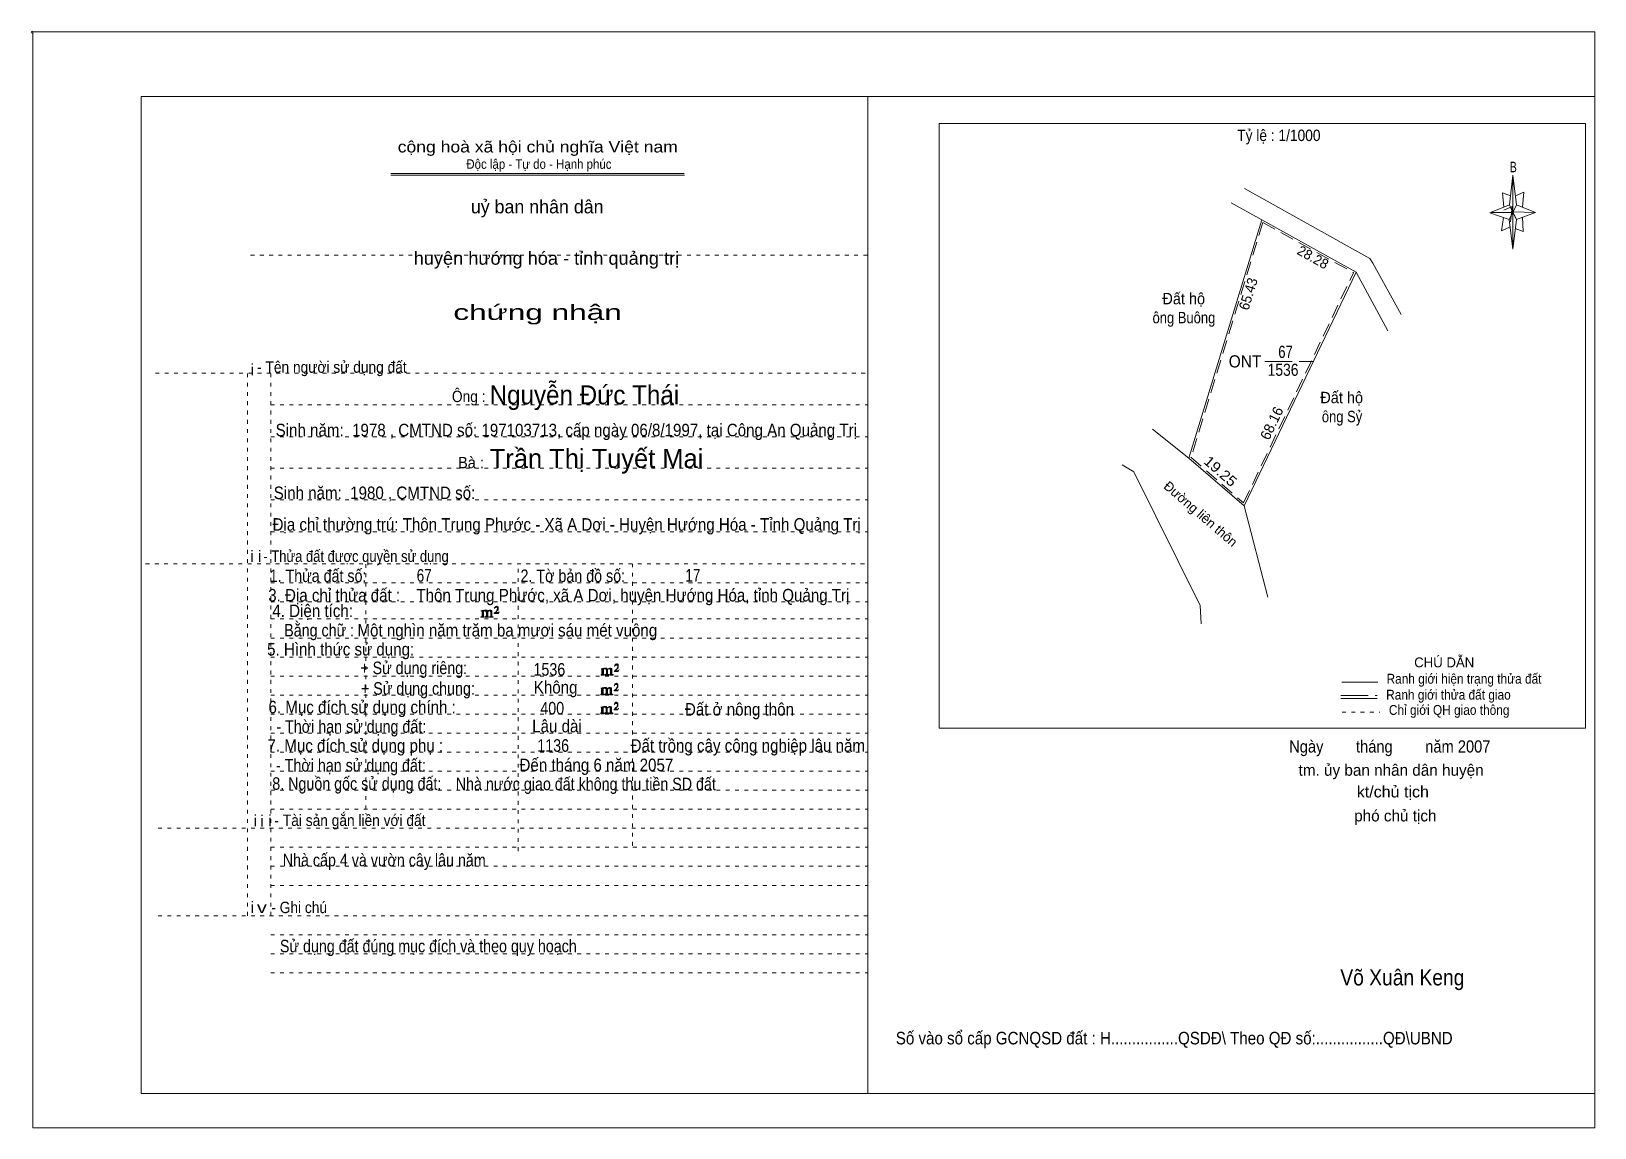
# Model space of a CAD drawing. Header units: centimetres. Extents: x -1.6 to 39.5, y -3.3 to 25.5.
import ezdxf
from ezdxf.enums import TextEntityAlignment as Align

# ---------------------------------------------------------------- set-up
doc = ezdxf.new("R2010")
doc.units = ezdxf.units.CM
doc.header["$LTSCALE"] = 0.12
for name, pattern in [('DOTTED', [1.5, 0.3, -1.2]), ('LONG_DASHED', [7.5, 6, -1.5]), ('MEDIUM_DASHED', [4.5, 3, -1.5])]:
    doc.linetypes.add(name, pattern=pattern)
for name, color, linetype, lineweight in [('1', 7, 'DOTTED', 13), ('10', 7, 'Continuous', 13), ('33', 7, 'LONG_DASHED', 13), ('4', 7, 'Continuous', 13), ('5', 7, 'Continuous', 13), ('50', 7, 'Continuous', 13)]:
    doc.layers.add(name, color=color, linetype=linetype, lineweight=lineweight)
doc.layers.add('30', color=7, linetype='Continuous')
doc.layers.add('6', color=7, linetype='Continuous')

msp = doc.modelspace()

# ---------------------------------------------------------------- hatches: boundary and pattern name
at = {"layer": '50'}
for points in [[(10.27, 10.13), (10.27, 10.12), (10.27, 10.11), (10.25, 10.11), (10.24, 10.11), (10.24, 10.1), (10.33, 10.1), (10.33, 10.11), (10.32, 10.11), (10.31, 10.11), (10.31, 10.12), (10.31, 10.13), (10.31, 10.24), (10.31, 10.25), (10.32, 10.26), (10.34, 10.26), (10.35, 10.26), (10.36, 10.26), (10.37, 10.25), (10.39, 10.22), (10.39, 10.13), (10.37, 10.12), (10.37, 10.11), (10.36, 10.11), (10.35, 10.11), (10.35, 10.1), (10.44, 10.1), (10.44, 10.11), (10.43, 10.11), (10.42, 10.11), (10.42, 10.12), (10.42, 10.13), (10.42, 10.24), (10.44, 10.26), (10.45, 10.26), (10.46, 10.26), (10.49, 10.26), (10.49, 10.25), (10.5, 10.24), (10.5, 10.22), (10.5, 10.13), (10.5, 10.12), (10.49, 10.11), (10.49, 10.11), (10.47, 10.11), (10.47, 10.1), (10.56, 10.1), (10.56, 10.11), (10.55, 10.11), (10.54, 10.11), (10.53, 10.12), (10.53, 10.13), (10.53, 10.2), (10.53, 10.25), (10.53, 10.26), (10.52, 10.27), (10.5, 10.28), (10.47, 10.28), (10.46, 10.28), (10.44, 10.27), (10.41, 10.25), (10.41, 10.26), (10.4, 10.28), (10.39, 10.28), (10.37, 10.28), (10.35, 10.28), (10.34, 10.28), (10.32, 10.26), (10.31, 10.26), (10.31, 10.25), (10.31, 10.25), (10.31, 10.26), (10.31, 10.28), (10.24, 10.26), (10.24, 10.26), (10.25, 10.26), (10.27, 10.25), (10.27, 10.24), (10.27, 10.23)], [(10.69, 10.19), (10.72, 10.24), (10.72, 10.24), (10.71, 10.22), (10.69, 10.22), (10.68, 10.22), (10.63, 10.22), (10.66, 10.26), (10.67, 10.27), (10.69, 10.28), (10.69, 10.3), (10.69, 10.32), (10.69, 10.34), (10.69, 10.35), (10.69, 10.37), (10.68, 10.38), (10.67, 10.38), (10.66, 10.39), (10.65, 10.39), (10.63, 10.38), (10.63, 10.38), (10.62, 10.37), (10.61, 10.35), (10.59, 10.33), (10.61, 10.33), (10.61, 10.35), (10.62, 10.35), (10.63, 10.36), (10.65, 10.36), (10.66, 10.36), (10.67, 10.35), (10.68, 10.35), (10.68, 10.32), (10.68, 10.3), (10.66, 10.28), (10.66, 10.26), (10.65, 10.25), (10.59, 10.2), (10.59, 10.19)], [(13.42, 8.61), (13.42, 8.6), (13.42, 8.59), (13.41, 8.59), (13.4, 8.59), (13.4, 8.57), (13.48, 8.57), (13.48, 8.59), (13.47, 8.59), (13.46, 8.59), (13.46, 8.6), (13.46, 8.61), (13.46, 8.72), (13.46, 8.73), (13.47, 8.74), (13.5, 8.74), (13.51, 8.74), (13.52, 8.74), (13.53, 8.73), (13.54, 8.69), (13.54, 8.61), (13.53, 8.6), (13.53, 8.59), (13.52, 8.59), (13.51, 8.59), (13.51, 8.57), (13.6, 8.57), (13.6, 8.59), (13.58, 8.59), (13.57, 8.59), (13.57, 8.6), (13.57, 8.61), (13.57, 8.72), (13.6, 8.74), (13.61, 8.74), (13.62, 8.74), (13.64, 8.74), (13.64, 8.73), (13.65, 8.72), (13.65, 8.69), (13.65, 8.61), (13.65, 8.6), (13.64, 8.59), (13.64, 8.59), (13.63, 8.59), (13.63, 8.57), (13.72, 8.57), (13.72, 8.59), (13.7, 8.59), (13.69, 8.59), (13.68, 8.6), (13.68, 8.61), (13.68, 8.68), (13.68, 8.73), (13.68, 8.74), (13.67, 8.75), (13.65, 8.76), (13.63, 8.76), (13.62, 8.76), (13.6, 8.75), (13.56, 8.73), (13.56, 8.74), (13.55, 8.76), (13.54, 8.76), (13.53, 8.76), (13.51, 8.76), (13.5, 8.76), (13.47, 8.74), (13.46, 8.74), (13.46, 8.73), (13.46, 8.73), (13.46, 8.74), (13.46, 8.76), (13.4, 8.74), (13.4, 8.74), (13.41, 8.74), (13.42, 8.73), (13.42, 8.72), (13.42, 8.71)], [(13.85, 8.67), (13.87, 8.72), (13.87, 8.72), (13.86, 8.69), (13.85, 8.69), (13.84, 8.69), (13.78, 8.69), (13.82, 8.74), (13.83, 8.75), (13.85, 8.76), (13.85, 8.78), (13.85, 8.79), (13.85, 8.82), (13.85, 8.83), (13.85, 8.85), (13.84, 8.86), (13.83, 8.86), (13.82, 8.87), (13.8, 8.87), (13.78, 8.86), (13.78, 8.86), (13.77, 8.85), (13.76, 8.83), (13.75, 8.81), (13.76, 8.81), (13.76, 8.83), (13.77, 8.83), (13.78, 8.84), (13.8, 8.84), (13.82, 8.84), (13.83, 8.83), (13.84, 8.83), (13.84, 8.79), (13.84, 8.78), (13.82, 8.76), (13.82, 8.74), (13.8, 8.73), (13.75, 8.68), (13.75, 8.67)], [(13.41, 8.09), (13.41, 8.08), (13.41, 8.07), (13.4, 8.07), (13.39, 8.07), (13.39, 8.06), (13.48, 8.06), (13.48, 8.07), (13.47, 8.07), (13.45, 8.07), (13.45, 8.08), (13.45, 8.09), (13.45, 8.2), (13.45, 8.21), (13.47, 8.23), (13.49, 8.23), (13.5, 8.23), (13.51, 8.23), (13.52, 8.21), (13.53, 8.18), (13.53, 8.09), (13.52, 8.08), (13.52, 8.07), (13.51, 8.07), (13.5, 8.07), (13.5, 8.06), (13.59, 8.06), (13.59, 8.07), (13.58, 8.07), (13.57, 8.07), (13.57, 8.08), (13.57, 8.09), (13.57, 8.2), (13.59, 8.23), (13.6, 8.23), (13.61, 8.23), (13.63, 8.23), (13.63, 8.21), (13.64, 8.2), (13.64, 8.18), (13.64, 8.09), (13.64, 8.08), (13.63, 8.07), (13.63, 8.07), (13.62, 8.07), (13.62, 8.06), (13.71, 8.06), (13.71, 8.07), (13.7, 8.07), (13.69, 8.07), (13.67, 8.08), (13.67, 8.09), (13.67, 8.17), (13.67, 8.21), (13.67, 8.23), (13.66, 8.24), (13.64, 8.25), (13.62, 8.25), (13.61, 8.25), (13.59, 8.24), (13.55, 8.21), (13.55, 8.23), (13.54, 8.25), (13.53, 8.25), (13.52, 8.25), (13.5, 8.25), (13.49, 8.25), (13.47, 8.23), (13.45, 8.23), (13.45, 8.21), (13.45, 8.21), (13.45, 8.23), (13.45, 8.25), (13.39, 8.23), (13.39, 8.23), (13.4, 8.23), (13.41, 8.21), (13.41, 8.2), (13.41, 8.19)], [(13.84, 8.16), (13.86, 8.2), (13.86, 8.2), (13.85, 8.18), (13.84, 8.18), (13.83, 8.18), (13.77, 8.18), (13.81, 8.23), (13.82, 8.24), (13.84, 8.25), (13.84, 8.27), (13.84, 8.28), (13.84, 8.3), (13.84, 8.31), (13.84, 8.34), (13.83, 8.35), (13.82, 8.35), (13.81, 8.36), (13.8, 8.36), (13.77, 8.35), (13.77, 8.35), (13.76, 8.34), (13.75, 8.31), (13.74, 8.29), (13.75, 8.29), (13.75, 8.31), (13.76, 8.31), (13.77, 8.33), (13.8, 8.33), (13.81, 8.33), (13.82, 8.31), (13.83, 8.31), (13.83, 8.28), (13.83, 8.27), (13.81, 8.25), (13.81, 8.23), (13.8, 8.21), (13.74, 8.17), (13.74, 8.16)], [(13.84, 7.66), (13.86, 7.71), (13.86, 7.71), (13.85, 7.68), (13.84, 7.68), (13.83, 7.68), (13.77, 7.68), (13.81, 7.73), (13.82, 7.74), (13.84, 7.75), (13.84, 7.77), (13.84, 7.78), (13.84, 7.81), (13.84, 7.82), (13.84, 7.84), (13.83, 7.85), (13.82, 7.85), (13.81, 7.86), (13.79, 7.86), (13.77, 7.85), (13.77, 7.85), (13.76, 7.84), (13.75, 7.82), (13.74, 7.8), (13.75, 7.8), (13.75, 7.82), (13.76, 7.82), (13.77, 7.83), (13.79, 7.83), (13.81, 7.83), (13.82, 7.82), (13.83, 7.82), (13.83, 7.78), (13.83, 7.77), (13.81, 7.75), (13.81, 7.73), (13.79, 7.72), (13.74, 7.67), (13.74, 7.66)], [(13.41, 7.6), (13.41, 7.59), (13.41, 7.58), (13.4, 7.58), (13.39, 7.58), (13.39, 7.56), (13.47, 7.56), (13.47, 7.58), (13.46, 7.58), (13.45, 7.58), (13.45, 7.59), (13.45, 7.6), (13.45, 7.71), (13.45, 7.72), (13.46, 7.73), (13.49, 7.73), (13.5, 7.73), (13.51, 7.73), (13.52, 7.72), (13.53, 7.68), (13.53, 7.6), (13.52, 7.59), (13.52, 7.58), (13.51, 7.58), (13.5, 7.58), (13.5, 7.56), (13.59, 7.56), (13.59, 7.58), (13.57, 7.58), (13.56, 7.58), (13.56, 7.59), (13.56, 7.6), (13.56, 7.71), (13.59, 7.73), (13.6, 7.73), (13.61, 7.73), (13.63, 7.73), (13.63, 7.72), (13.64, 7.71), (13.64, 7.68), (13.64, 7.6), (13.64, 7.59), (13.63, 7.58), (13.63, 7.58), (13.62, 7.58), (13.62, 7.56), (13.71, 7.56), (13.71, 7.58), (13.69, 7.58), (13.68, 7.58), (13.67, 7.59), (13.67, 7.6), (13.67, 7.67), (13.67, 7.72), (13.67, 7.73), (13.66, 7.74), (13.64, 7.75), (13.62, 7.75), (13.61, 7.75), (13.59, 7.74), (13.55, 7.72), (13.55, 7.73), (13.54, 7.75), (13.53, 7.75), (13.52, 7.75), (13.5, 7.75), (13.49, 7.75), (13.46, 7.73), (13.45, 7.73), (13.45, 7.72), (13.45, 7.72), (13.45, 7.73), (13.45, 7.75), (13.39, 7.73), (13.39, 7.73), (13.4, 7.73), (13.41, 7.72), (13.41, 7.71), (13.41, 7.7)]]:
    msp.add_hatch(color=256, dxfattribs=at).paths.add_polyline_path(points)

# ---------------------------------------------------------------- linework, layer by layer
at = {"layer": '1', "linetype": 'Continuous'}
for p, q in [((1.31, -2.42), (1.31, 23.78)), ((1.31, 23.78), (39.51, 23.78)), ((20.41, -2.42), (20.41, 23.78)), ((39.51, -2.42), (39.51, 23.78)), ((7.87, 21.76), (15.58, 21.76)), ((7.87, 21.71), (15.59, 21.71)), ((37.26, 20.55), (36.75, 20.72)), ((1.31, -2.42), (39.51, -2.42))]:
    msp.add_line(p, q, dxfattribs=at)
at = {"layer": '1'}
for p, q in [((4.19, 19.61), (20.41, 19.61)), ((1.69, 16.51), (20.41, 16.51)), ((4.11, 2.25), (4.11, 16.51)), ((4.72, 2.25), (4.72, 16.51)), ((4.72, 15.68), (20.41, 15.68)), ((4.72, 14.84), (20.41, 14.84)), ((4.72, 14.01), (20.41, 14.01)), ((4.72, 13.18), (20.41, 13.18)), ((4.72, 12.34), (20.41, 12.34)), ((1.43, 11.5), (20.41, 11.5)), ((7.22, 5.05), (7.22, 11.5)), ((11.22, 3.95), (11.22, 11.5)), ((14.22, 4.09), (14.22, 11.5)), ((4.72, 11), (20.41, 11)), ((4.72, 10.5), (20.41, 10.5)), ((4.72, 10.05), (20.41, 10.05)), ((4.72, 9.55), (20.41, 9.55)), ((4.72, 9.05), (20.41, 9.05)), ((4.72, 8.55), (20.41, 8.55)), ((4.72, 8.05), (20.41, 8.05)), ((4.72, 7.55), (20.41, 7.55)), ((4.72, 7.05), (20.41, 7.05)), ((4.72, 6.55), (20.41, 6.55)), ((4.72, 6.05), (20.41, 6.05)), ((4.72, 5.55), (20.41, 5.55)), ((4.72, 5.05), (20.41, 5.05)), ((1.76, 4.55), (20.41, 4.55)), ((4.72, 4.05), (20.41, 4.05)), ((4.72, 3.55), (20.41, 3.55)), ((4.72, 3.05), (20.41, 3.05)), ((1.76, 2.25), (20.41, 2.25)), ((4.72, 1.75), (20.41, 1.75)), ((4.72, 1.25), (20.41, 1.25)), ((4.72, 0.75), (20.41, 0.75))]:
    msp.add_line(p, q, dxfattribs=at)
at = {"layer": '1', "linetype": 'Continuous'}
msp.add_lwpolyline([(-1.53, -3.32), (39.51, -3.32), (39.51, 25.48), (-1.53, 25.48)], close=True, dxfattribs=at)
msp.add_lwpolyline([(37.27, 20.35), (37.06, 20.25), (37.11, 20.6)], dxfattribs=at)
at = {"layer": '10'}
for p, q in [((29.96, 20.99), (30.76, 20.54)), ((30.76, 20.54), (33.24, 19.16)), ((33.68, 19.4), (34.42, 18.05)), ((27.89, 15.04), (28.84, 14.28)), ((30.3, 13.02), (30.92, 10.62))]:
    msp.add_line(p, q, dxfattribs=at)
at = {"layer": '10', "linetype": 'MEDIUM_DASHED'}
msp.add_line((30.79, 20.47), (33.17, 19.15), dxfattribs=at)
at = {"layer": '10'}
for points in [[(30.31, 21.36), (33.6, 19.52), (33.68, 19.4)], [(30.76, 20.54), (28.84, 14.28), (30.3, 13.02), (33.24, 19.16), (34.07, 17.62)], [(29.17, 9.92), (29.14, 10.4), (27.4, 13.92), (27.09, 14.1)]]:
    msp.add_lwpolyline(points, dxfattribs=at)
at = {"layer": '10', "linetype": 'MEDIUM_DASHED'}
msp.add_lwpolyline([(30.79, 20.47), (28.9, 14.3), (30.28, 13.1), (33.17, 19.15)], dxfattribs=at)
at = {"layer": '33'}
msp.add_line((30.84, 16.82), (32.12, 16.82), dxfattribs=at)
at = {"layer": '4'}
for p, q in [((32.86, 8.39), (33.81, 8.39)), ((32.84, 7.96), (33.79, 7.96))]:
    msp.add_line(p, q, dxfattribs=at)
at = {"layer": '4', "linetype": 'LONG_DASHED'}
msp.add_line((32.84, 8.04), (33.79, 8.04), dxfattribs=at)
at = {"layer": '4', "linetype": 'DOTTED'}
msp.add_line((32.87, 7.6), (33.86, 7.6), dxfattribs=at)
at = {"layer": '4'}
msp.add_lwpolyline([(22.28, 23.07), (39.27, 23.07), (39.27, 7.18), (22.28, 7.18)], close=True, dxfattribs=at)
msp.add_circle((-1.55, 25.47), 0.025, dxfattribs=at)
at = {"layer": '5'}
for p, q in [((37.27, 20.93), (37.36, 21.71)), ((37.45, 20.55), (37.36, 19.77)), ((37.45, 20.93), (37.95, 20.73)), ((37.61, 20.61), (37.63, 20.23)), ((37.63, 20.23), (37.42, 20.31))]:
    msp.add_line(p, q, dxfattribs=at)
for points in [[(37.36, 21.71), (37.45, 20.93), (37.36, 20.73)], [(37.36, 20.73), (36.77, 20.73), (37.27, 20.93), (37.45, 20.55), (37.95, 20.73), (37.36, 20.75)], [(37.36, 20.73), (37.36, 19.77), (37.26, 20.55)]]:
    msp.add_lwpolyline(points, close=True, dxfattribs=at)
for points in [[(37.3, 21.17), (37.09, 21.25), (37.12, 20.87)], [(37.43, 21.17), (37.65, 21.27), (37.61, 20.87)], [(37.36, 20.73), (37.27, 20.93), (36.77, 20.73)], [(37.12, 20.79), (37.34, 20.89), (37.3, 20.49)], [(37.36, 20.73), (37.45, 20.55), (37.95, 20.73)]]:
    msp.add_lwpolyline(points, dxfattribs=at)
at = {"layer": '50'}
for points in [[(10.27, 10.13), (10.27, 10.12), (10.27, 10.11), (10.25, 10.11), (10.24, 10.11), (10.24, 10.1), (10.33, 10.1), (10.33, 10.11), (10.32, 10.11), (10.31, 10.11), (10.31, 10.12), (10.31, 10.13), (10.31, 10.24), (10.31, 10.25), (10.32, 10.26), (10.34, 10.26), (10.35, 10.26), (10.36, 10.26), (10.37, 10.25), (10.39, 10.22), (10.39, 10.13), (10.37, 10.12), (10.37, 10.11), (10.36, 10.11), (10.35, 10.11), (10.35, 10.1), (10.44, 10.1), (10.44, 10.11), (10.43, 10.11), (10.42, 10.11), (10.42, 10.12), (10.42, 10.13), (10.42, 10.24), (10.44, 10.26), (10.45, 10.26), (10.46, 10.26), (10.49, 10.26), (10.49, 10.25), (10.5, 10.24), (10.5, 10.22), (10.5, 10.13), (10.5, 10.12), (10.49, 10.11), (10.49, 10.11), (10.47, 10.11), (10.47, 10.1), (10.56, 10.1), (10.56, 10.11), (10.55, 10.11), (10.54, 10.11), (10.53, 10.12), (10.53, 10.13), (10.53, 10.2), (10.53, 10.25), (10.53, 10.26), (10.52, 10.27), (10.5, 10.28), (10.47, 10.28), (10.46, 10.28), (10.44, 10.27), (10.41, 10.25), (10.41, 10.26), (10.4, 10.28), (10.39, 10.28), (10.37, 10.28), (10.35, 10.28), (10.34, 10.28), (10.32, 10.26), (10.31, 10.26), (10.31, 10.25), (10.31, 10.25), (10.31, 10.26), (10.31, 10.28), (10.24, 10.26), (10.24, 10.26), (10.25, 10.26), (10.27, 10.25), (10.27, 10.24), (10.27, 10.23)], [(10.69, 10.19), (10.72, 10.24), (10.72, 10.24), (10.71, 10.22), (10.69, 10.22), (10.68, 10.22), (10.63, 10.22), (10.66, 10.26), (10.67, 10.27), (10.69, 10.28), (10.69, 10.3), (10.69, 10.32), (10.69, 10.34), (10.69, 10.35), (10.69, 10.37), (10.68, 10.38), (10.67, 10.38), (10.66, 10.39), (10.65, 10.39), (10.63, 10.38), (10.63, 10.38), (10.62, 10.37), (10.61, 10.35), (10.59, 10.33), (10.61, 10.33), (10.61, 10.35), (10.62, 10.35), (10.63, 10.36), (10.65, 10.36), (10.66, 10.36), (10.67, 10.35), (10.68, 10.35), (10.68, 10.32), (10.68, 10.3), (10.66, 10.28), (10.66, 10.26), (10.65, 10.25), (10.59, 10.2), (10.59, 10.19)], [(13.42, 8.61), (13.42, 8.6), (13.42, 8.59), (13.41, 8.59), (13.4, 8.59), (13.4, 8.57), (13.48, 8.57), (13.48, 8.59), (13.47, 8.59), (13.46, 8.59), (13.46, 8.6), (13.46, 8.61), (13.46, 8.72), (13.46, 8.73), (13.47, 8.74), (13.5, 8.74), (13.51, 8.74), (13.52, 8.74), (13.53, 8.73), (13.54, 8.69), (13.54, 8.61), (13.53, 8.6), (13.53, 8.59), (13.52, 8.59), (13.51, 8.59), (13.51, 8.57), (13.6, 8.57), (13.6, 8.59), (13.58, 8.59), (13.57, 8.59), (13.57, 8.6), (13.57, 8.61), (13.57, 8.72), (13.6, 8.74), (13.61, 8.74), (13.62, 8.74), (13.64, 8.74), (13.64, 8.73), (13.65, 8.72), (13.65, 8.69), (13.65, 8.61), (13.65, 8.6), (13.64, 8.59), (13.64, 8.59), (13.63, 8.59), (13.63, 8.57), (13.72, 8.57), (13.72, 8.59), (13.7, 8.59), (13.69, 8.59), (13.68, 8.6), (13.68, 8.61), (13.68, 8.68), (13.68, 8.73), (13.68, 8.74), (13.67, 8.75), (13.65, 8.76), (13.63, 8.76), (13.62, 8.76), (13.6, 8.75), (13.56, 8.73), (13.56, 8.74), (13.55, 8.76), (13.54, 8.76), (13.53, 8.76), (13.51, 8.76), (13.5, 8.76), (13.47, 8.74), (13.46, 8.74), (13.46, 8.73), (13.46, 8.73), (13.46, 8.74), (13.46, 8.76), (13.4, 8.74), (13.4, 8.74), (13.41, 8.74), (13.42, 8.73), (13.42, 8.72), (13.42, 8.71)], [(13.85, 8.67), (13.87, 8.72), (13.87, 8.72), (13.86, 8.69), (13.85, 8.69), (13.84, 8.69), (13.78, 8.69), (13.82, 8.74), (13.83, 8.75), (13.85, 8.76), (13.85, 8.78), (13.85, 8.79), (13.85, 8.82), (13.85, 8.83), (13.85, 8.85), (13.84, 8.86), (13.83, 8.86), (13.82, 8.87), (13.8, 8.87), (13.78, 8.86), (13.78, 8.86), (13.77, 8.85), (13.76, 8.83), (13.75, 8.81), (13.76, 8.81), (13.76, 8.83), (13.77, 8.83), (13.78, 8.84), (13.8, 8.84), (13.82, 8.84), (13.83, 8.83), (13.84, 8.83), (13.84, 8.79), (13.84, 8.78), (13.82, 8.76), (13.82, 8.74), (13.8, 8.73), (13.75, 8.68), (13.75, 8.67)], [(13.41, 8.09), (13.41, 8.08), (13.41, 8.07), (13.4, 8.07), (13.39, 8.07), (13.39, 8.06), (13.48, 8.06), (13.48, 8.07), (13.47, 8.07), (13.45, 8.07), (13.45, 8.08), (13.45, 8.09), (13.45, 8.2), (13.45, 8.21), (13.47, 8.23), (13.49, 8.23), (13.5, 8.23), (13.51, 8.23), (13.52, 8.21), (13.53, 8.18), (13.53, 8.09), (13.52, 8.08), (13.52, 8.07), (13.51, 8.07), (13.5, 8.07), (13.5, 8.06), (13.59, 8.06), (13.59, 8.07), (13.58, 8.07), (13.57, 8.07), (13.57, 8.08), (13.57, 8.09), (13.57, 8.2), (13.59, 8.23), (13.6, 8.23), (13.61, 8.23), (13.63, 8.23), (13.63, 8.21), (13.64, 8.2), (13.64, 8.18), (13.64, 8.09), (13.64, 8.08), (13.63, 8.07), (13.63, 8.07), (13.62, 8.07), (13.62, 8.06), (13.71, 8.06), (13.71, 8.07), (13.7, 8.07), (13.69, 8.07), (13.67, 8.08), (13.67, 8.09), (13.67, 8.17), (13.67, 8.21), (13.67, 8.23), (13.66, 8.24), (13.64, 8.25), (13.62, 8.25), (13.61, 8.25), (13.59, 8.24), (13.55, 8.21), (13.55, 8.23), (13.54, 8.25), (13.53, 8.25), (13.52, 8.25), (13.5, 8.25), (13.49, 8.25), (13.47, 8.23), (13.45, 8.23), (13.45, 8.21), (13.45, 8.21), (13.45, 8.23), (13.45, 8.25), (13.39, 8.23), (13.39, 8.23), (13.4, 8.23), (13.41, 8.21), (13.41, 8.2), (13.41, 8.19)], [(13.84, 8.16), (13.86, 8.2), (13.86, 8.2), (13.85, 8.18), (13.84, 8.18), (13.83, 8.18), (13.77, 8.18), (13.81, 8.23), (13.82, 8.24), (13.84, 8.25), (13.84, 8.27), (13.84, 8.28), (13.84, 8.3), (13.84, 8.31), (13.84, 8.34), (13.83, 8.35), (13.82, 8.35), (13.81, 8.36), (13.8, 8.36), (13.77, 8.35), (13.77, 8.35), (13.76, 8.34), (13.75, 8.31), (13.74, 8.29), (13.75, 8.29), (13.75, 8.31), (13.76, 8.31), (13.77, 8.33), (13.8, 8.33), (13.81, 8.33), (13.82, 8.31), (13.83, 8.31), (13.83, 8.28), (13.83, 8.27), (13.81, 8.25), (13.81, 8.23), (13.8, 8.21), (13.74, 8.17), (13.74, 8.16)], [(13.84, 7.66), (13.86, 7.71), (13.86, 7.71), (13.85, 7.68), (13.84, 7.68), (13.83, 7.68), (13.77, 7.68), (13.81, 7.73), (13.82, 7.74), (13.84, 7.75), (13.84, 7.77), (13.84, 7.78), (13.84, 7.81), (13.84, 7.82), (13.84, 7.84), (13.83, 7.85), (13.82, 7.85), (13.81, 7.86), (13.79, 7.86), (13.77, 7.85), (13.77, 7.85), (13.76, 7.84), (13.75, 7.82), (13.74, 7.8), (13.75, 7.8), (13.75, 7.82), (13.76, 7.82), (13.77, 7.83), (13.79, 7.83), (13.81, 7.83), (13.82, 7.82), (13.83, 7.82), (13.83, 7.78), (13.83, 7.77), (13.81, 7.75), (13.81, 7.73), (13.79, 7.72), (13.74, 7.67), (13.74, 7.66)], [(13.41, 7.6), (13.41, 7.59), (13.41, 7.58), (13.4, 7.58), (13.39, 7.58), (13.39, 7.56), (13.47, 7.56), (13.47, 7.58), (13.46, 7.58), (13.45, 7.58), (13.45, 7.59), (13.45, 7.6), (13.45, 7.71), (13.45, 7.72), (13.46, 7.73), (13.49, 7.73), (13.5, 7.73), (13.51, 7.73), (13.52, 7.72), (13.53, 7.68), (13.53, 7.6), (13.52, 7.59), (13.52, 7.58), (13.51, 7.58), (13.5, 7.58), (13.5, 7.56), (13.59, 7.56), (13.59, 7.58), (13.57, 7.58), (13.56, 7.58), (13.56, 7.59), (13.56, 7.6), (13.56, 7.71), (13.59, 7.73), (13.6, 7.73), (13.61, 7.73), (13.63, 7.73), (13.63, 7.72), (13.64, 7.71), (13.64, 7.68), (13.64, 7.6), (13.64, 7.59), (13.63, 7.58), (13.63, 7.58), (13.62, 7.58), (13.62, 7.56), (13.71, 7.56), (13.71, 7.58), (13.69, 7.58), (13.68, 7.58), (13.67, 7.59), (13.67, 7.6), (13.67, 7.67), (13.67, 7.72), (13.67, 7.73), (13.66, 7.74), (13.64, 7.75), (13.62, 7.75), (13.61, 7.75), (13.59, 7.74), (13.55, 7.72), (13.55, 7.73), (13.54, 7.75), (13.53, 7.75), (13.52, 7.75), (13.5, 7.75), (13.49, 7.75), (13.46, 7.73), (13.45, 7.73), (13.45, 7.72), (13.45, 7.72), (13.45, 7.73), (13.45, 7.75), (13.39, 7.73), (13.39, 7.73), (13.4, 7.73), (13.41, 7.72), (13.41, 7.71), (13.41, 7.7)]]:
    msp.add_lwpolyline(points, close=True, dxfattribs=at)

# ---------------------------------------------------------------- texts
at = {"layer": '1'}
for s, height, width, p in [('cộng hoà xã hội chủ nghĩa Việt nam', 0.3, 1.15, (11.735, 22.31)), ('Độc lập - Tự do - Hạnh phúc', 0.25, 0.9, (11.765, 21.88)), ('chứng nhận', 0.4, 1.55, (11.73, 17.91)), ('- Tên người sử dụng đất', 0.3, 0.9, (6.325, 16.52)), ('- Thửa đất được quyền sử dụng', 0.3, 0.85, (6.96, 11.55)), ('- Tài sản gắn liền với đất ', 0.3, 0.9, (6.85, 4.61)), ('v', 0.3, 1.3, (4.485, 2.32)), ('- Ghi chú', 0.3, 0.9, (5.465, 2.32))]:
    msp.add_text(s, height=height, dxfattribs=dict(at, width=width)).set_placement(p, align=Align.CENTER)
for s, height, p in [('uỷ ban nhân dân', 0.35, (11.72, 20.71)), ('i', 0.3, (4.235, 16.45)), ('i', 0.3, (4.225, 11.55)), ('i', 0.3, (4.425, 11.55)), ('i', 0.3, (4.315, 4.6)), ('i', 0.3, (4.485, 4.59)), ('i', 0.3, (4.695, 4.6)), ('i', 0.3, (4.235, 2.32))]:
    msp.add_text(s, height=height, dxfattribs=at).set_placement(p, align=Align.CENTER)
at = {"layer": '10'}
for s, height, width, p in [('Tỷ lệ : 1/1000', 0.3, 0.9, (31.21, 22.61)), ('Đất hộ', 0.3, 0.95, (28.71, 18.32)), ('ông Buông', 0.3, 0.85, (28.715, 17.82)), ('Nguyễn Đức Thái', 0.5, 0.95, (12.96, 15.69)), ('Đất hộ', 0.3, 0.95, (32.86, 15.72)), ('ông Sỷ', 0.3, 0.85, (32.87, 15.22)), ('Võ Xuân Keng', 0.42, 0.9, (34.455, 0.42))]:
    msp.add_text(s, height=height, dxfattribs=dict(at, width=width)).set_placement(p, align=Align.CENTER)
msp.add_text('Trần Thị Tuyết Mai', height=0.5, dxfattribs=at).set_placement((13.28, 14.02), align=Align.CENTER)
msp.add_text('Đường liên thôn ', height=0.25, rotation=319.205, dxfattribs=at).set_placement((29.108, 12.686), align=Align.CENTER)
at = {"layer": '30'}
for s, height, rotation, p in [('28.28', 0.2599, 330.934, (32.042, 19.442)), ('68.16', 0.27, 64.484, (31.144, 15.137))]:
    msp.add_text(s, height=height, rotation=rotation, dxfattribs=at).set_placement(p, align=Align.CENTER)
for s, rotation, width, p in [('65.43', 73.008, 0.95, (30.534, 18.555)), ('19.25', 318.792, 1.1, (29.586, 13.831))]:
    msp.add_text(s, height=0.27, rotation=rotation, dxfattribs=dict(at, width=width)).set_placement(p, align=Align.CENTER)
at = {"layer": '33', "width": 0.95}
msp.add_text('ONT', height=0.32, dxfattribs=at).set_placement((30.75, 16.66), align=Align.RIGHT)
at = {"layer": '33'}
for s, width, p in [('67', 0.8, (31.385, 16.91)), ('1536', 0.85, (31.32, 16.44))]:
    msp.add_text(s, height=0.32, dxfattribs=dict(at, width=width)).set_placement(p, align=Align.CENTER)
at = {"layer": '4'}
msp.add_text('CHÚ DẪN', height=0.2591, dxfattribs=at).set_placement((35.555, 8.78), align=Align.CENTER)
at = {"layer": '4', "width": 0.9}
for s, p in [('Ranh giới hiện trạng thửa đất', (36.075, 8.35)), ('Ranh giới thửa đất giao ', (35.71, 7.93)), ('Chỉ giới QH giao thông', (35.685, 7.53))]:
    msp.add_text(s, height=0.2591, dxfattribs=at).set_placement(p, align=Align.CENTER)
at = {"layer": '5', "width": 0.75}
msp.add_text('B', height=0.276, dxfattribs=at).set_placement((37.37, 21.79), align=Align.CENTER)
at = {"layer": '50'}
for s, height, width, p in [('  huyện hướng hóa - tỉnh quảng trị', 0.34, 1.05, (11.83, 19.36)), ('Ông :', 0.3, 0.9, (9.92, 15.75)), ('Sinh năm:  1978 , CMTND số: 197103713, cấp ngày 06/8/1997, tại Công An Quảng Trị', 0.33, 0.9, (12.485, 14.85)), ('Bà :', 0.3, 0.95, (9.98, 14.01)), ('Sinh năm:  1980 , CMTND số: ', 0.33, 0.9, (7.5, 13.2)), ('Địa chỉ thường trú: Thôn Trung Phước - Xã A Dơi - Huyện Hướng Hóa - Tỉnh Quảng Trị', 0.33, 0.9, (12.495, 12.37)), ('1. Thửa đất số:  ', 0.33, 0.85, (6.065, 11.02)), ('67', 0.33, 0.8, (8.75, 11.03)), ('2. Tờ bản đồ số:  ', 0.33, 0.85, (12.76, 11.02)), ('17', 0.33, 0.8, (15.81, 11.03)), ('3. Địa chỉ thửa đất : ', 0.33, 0.9, (6.44, 10.51)), ('Thôn Trung Phước, xã A Dơi, huyện Hướng Hóa, tỉnh Quảng Trị', 0.33, 0.9, (14.235, 10.51)), ('4. Diện tích: ', 0.33, 0.9, (5.875, 10.1)), ('Bằng chữ :', 0.33, 0.85, (5.99, 9.59)), ('5. Hình thức sử dụng:', 0.33, 0.9, (6.555, 9.09)), ('+ Sử dụng riêng:', 0.33, 0.85, (8.475, 8.6)), ('1536', 0.33, 0.85, (12.04, 8.56)), ('+ Sử dụng chung:', 0.33, 0.85, (8.585, 8.06)), ('Không', 0.33, 0.9, (12.205, 8.09)), ('6. Mục đích sử dụng chính :', 0.33, 0.9, (7.12, 7.57)), ('400', 0.33, 0.85, (12.115, 7.54)), ('Đất ở nông thôn', 0.33, 0.9, (17.035, 7.51)), ('- Thời hạn sử dụng đất:', 0.33, 0.85, (6.835, 7.06)), ('Lâu dài', 0.33, 0.9, (12.24, 7.07)), ('7. Mục đích sử dụng phụ :', 0.33, 0.9, (6.94, 6.56)), ('1136', 0.33, 0.85, (12.14, 6.56)), ('Đất trồng cây công nghiệp lâu năm', 0.33, 0.9, (17.255, 6.56)), ('Ngày        tháng        năm 2007', 0.32, 0.9, (34.125, 6.54)), ('- Thời hạn sử dụng đất:', 0.33, 0.85, (6.825, 6.04)), ('Đến tháng 6 năm 2057', 0.33, 0.9, (13.275, 6.05)), ('8. Nguồn gốc sử dụng đất:', 0.33, 0.85, (6.98, 5.56)), ('Nhà nước giao đất không thu tiền SD đất ', 0.33, 0.85, (13.05, 5.55)), ('kt/chủ tịch', 0.3, 1.05, (34.205, 5.36)), ('Nhà cấp 4 và vườn cây lâu năm', 0.33, 0.85, (7.7, 3.55)), ('Sử dụng đất đúng mục đích và theo quy hoạch', 0.33, 0.85, (8.86, 1.29)), ('Số vào sổ cấp GCNQSD đất : H................QSDĐ\\ Theo QĐ số:................QĐ\\UBND', 0.33, 0.9, (28.46, -1.13))]:
    msp.add_text(s, height=height, dxfattribs=dict(at, width=width)).set_placement(p, align=Align.CENTER)
for s, p in [('tm. ủy ban nhân dân huyện ', (34.215, 5.93)), ('phó chủ tịch', (34.27, 4.73))]:
    msp.add_text(s, height=0.3, dxfattribs=at).set_placement(p, align=Align.CENTER)
at = {"layer": '6', "width": 0.9}
msp.add_text('Một nghìn năm trăm ba mươi sáu mét vuông', height=0.33, dxfattribs=at).set_placement((10.935, 9.59), align=Align.CENTER)

doc.saveas('drawing.dxf')
